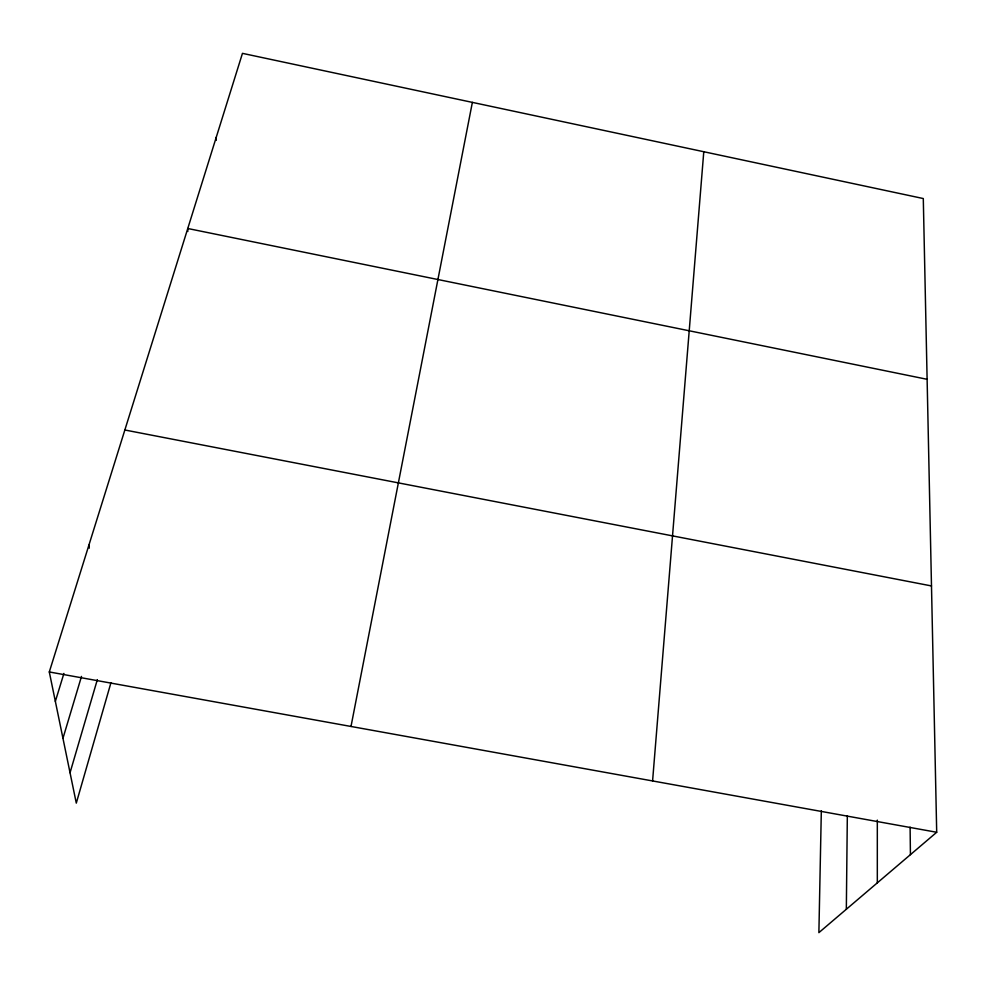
<?xml version="1.0" encoding="UTF-8"?>
<svg xmlns="http://www.w3.org/2000/svg" width="986" height="986" viewBox="0 0 986 986"><rect width="100%" height="100%" fill="white"/><g stroke="black" fill="none" stroke-linecap="round" stroke-linejoin="round"><path stroke-width="1.48" d="M216.23 140.382L216.242 137.313M846.333 909.265L847.331 815.718M821.326 810.825L818.885 932.645L936.7 832.27L923.29 198.543L242.457 53.355L49.3 671.959L76.292 803.122L110.937 682.756M652.584 780.949L703.782 151.733M351.004 726.46L472.368 102.384M70.043 772.741L97.343 679.625M62.956 738.317L81.493 676.421M55.352 701.379L63.917 673.426M49.3 671.959L936.7 832.27M124.852 429.995L931.487 585.943M927.111 379.302L187.771 228.505L187.821 231.476M88.888 545.196L89.282 548.154M910.103 827.143L910.423 854.652M877.318 820.13L877.318 882.864"/></g></svg>
